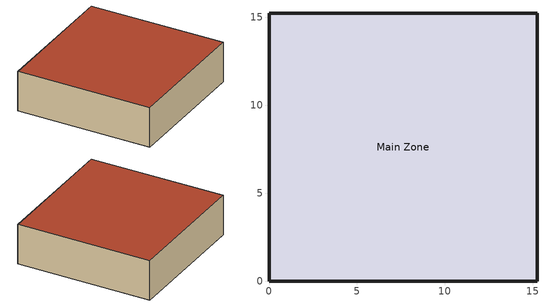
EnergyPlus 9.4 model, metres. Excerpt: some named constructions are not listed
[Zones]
Main Zone
 floor adiabatic (FLOOR): 15.24,0 0,0 0,15.24 15.24,15.24 z0
 wall outside (R13WALL): 0,0 15.24,0 15.24,15.24 0,15.24 0,0 z0:4.57
 roof outside (ROOF31): 0,15.24 0,0 15.24,0 15.24,15.24 z4.57
[Table:Lookup]
Mode3_water_lookup: Mode3_IndependentVariableList, 9999, -9999, 3.0176, DivisorOnly, Dimensionless, 50.28488, 50.28488, 50.28488, 50.28488, 50.28488, 50.28488, 50.28488, 50.28488, 50.28488, 50.28488, 50.28488, 50.28488, 50.28488, 50.28488, 50.28488, 50.28488, 50.28488, 50.28488, 50.28488, 50.28488, 50.28488, 50.28488, 50.28488, 50.28488, 50.28488, 50.28488, 50.28488, 50.28488, 50.28488, 50.28488, 50.28488, 50.28488, 50.28488, 50.28488, 50.28488, 50.28488, 50.28488, 50.28488, 50.28488, 50.28488, 50.28488, 50.28488, 50.28488, 50.28488, 50.28488, 50.28488, 50.28488, 50.28488, 50.28488, 50.28488, 50.28488, 50.28488, 50.28488, 50.28488, 50.28488, 50.28488, 50.28488, 50.28488, 50.28488, 50.28488, 50.28488, 50.28488, 50.28488, 50.28488, 50.28488, 50.28488, 50.28488, 50.28488, 50.28488, 50.28488, 50.28488, 50.28488, 50.28488, 50.28488, 50.28488, 50.28488, 50.28488, 50.28488, 50.28488, 50.28488, 50.28488, 50.28488, 50.28488, 50.28488, 50.28488, 50.28488, 50.28488, 50.28488, 50.28488, 50.28488, 50.28488, 50.28488, 50.28488, 50.28488, 50.28488, 50.28488, 50.28488, 50.28488, 50.28488, 50.28488, 50.28488, 50.28488, 50.28488, 50.28488, 50.28488, 50.28488, 50.28488, 50.28488, 50.28488, 50.28488, 50.28488, 50.28488, 50.28488, 50.28488, 50.28488, 50.28488, 50.28488, 50.28488, 50.28488, 50.28488, 50.28488, 50.28488, 50.28488, 50.28488, 50.28488, 50.28488, 50.28488, 50.28488, 50.28488, 50.28488, 50.28488, 50.28488, 50.28488, 50.28488, 50.28488, 50.28488, 50.28488, 50.28488, 50.28488, 50.28488, 50.28488, 50.28488, 50.28488, 50.28488, 50.28488, 50.28488, 50.28488, 50.28488, 50.28488, 50.28488, 50.28488, 50.28488, 50.28488, 50.28488, 50.28488, 50.28488, 50.28488, 50.28488, 50.28488, 50.28488, 50.28488, 50.28488, 50.28488, 50.28488, 50.28488, 50.28488, 50.28488, 50.28488, 50.28488, 50.28488, 50.28488, 50.28488, 50.28488, 50.28488, 50.28488, 50.28488, 50.28488, 50.28488, 50.28488, 50.28488, 50.28488, 50.28488, 50.28488, 50.28488, 50.28488, 50.28488, 50.28488, 50.28488, 50.28488, 50.28488, 50.28488, 50.28488, 50.28488, 50.28488, 50.28488, 50.28488, 50.28488, 50.28488, 50.28488, 50.28488, 50.28488, 50.28488, 50.28488, 50.28488, 50.28488, 50.28488, 50.28488, 50.28488, 50.28488, 50.28488, 50.28488, 50.28488, 50.28488, 50.28488, 50.28488, 50.28488, 50.28488, 50.28488, 50.28488, 50.28488, 50.28488, 50.28488, 50.28488, 50.28488, 50.28488, 50.28488, 50.28488, 50.28488, 50.28488, 50.28488, 50.28488, 50.28488, 50.28488, 50.28488, 50.28488, 50.28488, 50.28488, 50.28488, 50.28488, 50.28488, 50.28488, 50.28488, 50.28488, 50.28488, 50.28488, 50.28488, 50.28488, 50.28488, 50.28488, 50.28488, 50.28488, 50.28488, 50.28488, 50.28488, 50.28488, 50.28488, 50.28488, 50.28488, 50.28488, 50.28488, 50.28488, 50.28488, 50.28488, 50.28488, 50.28488, 50.28488, 50.28488, 50.28488, 50.28488, 50.28488, 50.28488, 50.28488, 50.28488, 50.28488, 50.28488, 50.28488, 50.28488, 50.28488, 50.28488, 50.28488, 50.28488, 50.28488, 50.28488, 50.28488, 50.28488, 50.28488, 50.28488, 50.28488, 50.28488, 50.28488, 50.28488, 50.28488, 50.28488, 50.28488, 50.28488, 50.28488, 50.28488, 50.28488, 50.28488, 50.28488, 50.28488, 50.28488, 50.28488, 50.28488, 50.28488, 50.28488, 50.28488, 50.28488, 50.28488, 50.28488, 50.28488, 50.28488, 50.28488, 50.28488, 50.28488, 50.28488, 50.28488, 50.28488, 50.28488, 50.28488, 50.28488, 50.28488, 50.28488, 50.28488, 66.92398, 66.92398, 66.92398, 66.92398, 66.92398, 66.92398, 66.92398, 66.92398, 66.92398, 66.92398, 66.92398, 66.92398, 66.92398, 66.92398, 66.92398, 66.92398, 66.92398, 66.92398, 66.92398, 66.92398, 66.92398, 66.92398, 66.92398, 66.92398, 66.92398, 66.92398, 66.92398, 66.92398, 66.92398, 66.92398, 66.92398, 66.92398, 66.92398, 66.92398, 66.92398, 66.92398, 66.92398, 66.92398, 66.92398, 66.92398, 66.92398, 66.92398, 66.92398, 66.92398, 66.92398, 66.92398, 66.92398, 66.92398, 66.92398, 66.92398, 66.92398, 66.92398, 66.92398, 66.92398, 66.92398, 66.92398, 66.92398, 66.92398, 66.92398, 66.92398, 66.92398, 66.92398, 66.92398, 66.92398, 66.92398, 66.92398, 66.92398, 66.92398, 66.92398, 66.92398, 66.92398, 66.92398, 66.92398, 66.92398, 66.92398, 66.92398, 66.92398, 66.92398, 66.92398, 66.92398, 66.92398, 66.92398, 66.92398, 66.92398, 66.92398, 66.92398, 66.92398, 66.92398, 66.92398, 66.92398, 66.92398, 66.92398, 66.92398, 66.92398, 66.92398, 66.92398, 66.92398, 66.92398, 66.92398, 66.92398, 66.92398, 66.92398, 66.92398, 66.92398, 66.92398, 66.92398, 66.92398, 66.92398, 66.92398, 66.92398, 66.92398, 66.92398, 66.92398, 66.92398, 66.92398, 66.92398, 66.92398, 66.92398, 66.92398, 66.92398, 66.92398, 66.92398, 66.92398, 66.92398, 66.92398, 66.92398, 66.92398, 66.92398, 66.92398, 66.92398, 66.92398, 66.92398, 66.92398, 66.92398, 66.92398, 66.92398, 66.92398, 66.92398, 66.92398, 66.92398, 66.92398, 66.92398, 66.92398, 66.92398, 66.92398, 66.92398, 66.92398, 66.92398, 66.92398, 66.92398, 66.92398, 66.92398, 66.92398, 66.92398, 66.92398, 66.92398, 66.92398, 66.92398, 66.92398, 66.92398, 66.92398, 66.92398, 66.92398, 66.92398, 66.92398, 66.92398, 66.92398, 66.92398, 66.92398, 66.92398, 66.92398, 66.92398, 66.92398, 66.92398, 66.92398, 66.92398, 66.92398, 66.92398, 66.92398, 66.92398, 66.92398, 66.92398, 66.92398, 66.92398, 66.92398, 66.92398, 66.92398, 66.92398, 66.92398, 66.92398, 66.92398, 66.92398, 66.92398, 66.92398, 66.92398, 66.92398, 66.92398, 66.92398, 66.92398, 66.92398, 66.92398, 66.92398, 66.92398, 66.92398, 66.92398, 66.92398, 66.92398, 66.92398, 66.92398, 66.92398, 66.92398, 66.92398, 66.92398, 66.92398, 66.92398, 66.92398, 66.92398, 66.92398, 66.92398, 66.92398, 66.92398, 66.92398, 66.92398, 66.92398, 66.92398, 66.92398, 66.92398, 66.92398, 66.92398, 66.92398, 66.92398, 66.92398, 66.92398, 66.92398, 66.92398, 66.92398, 66.92398, 66.92398, 66.92398, 66.92398, 66.92398, 66.92398, 66.92398, 66.92398, 66.92398, 66.92398, 66.92398, 66.92398, 66.92398, 66.92398, 66.92398, 66.92398, 66.92398, 66.92398, 66.92398, 66.92398, 66.92398, 66.92398, 66.92398, 66.92398, 66.92398, 66.92398, 66.92398, 66.92398, 66.92398, 66.92398, 66.92398, 66.92398, 66.92398, 66.92398, 66.92398, 66.92398, 66.92398, 66.92398, 66.92398, 66.92398, 66.92398, 66.92398, 66.92398, 66.92398, 66.92398, 66.92398, 66.92398, 66.92398, 66.92398, 66.92398, 66.92398, 66.92398, 66.92398, 66.92398, 66.92398, 66.92398, 66.92398, 66.92398, 66.92398, 66.92398, 66.92398, 66.92398, 66.92398, 66.92398, 66.92398, 66.92398, 66.92398, 66.92398, 66.92398, 66.92398, 66.92398, 66.92398, 66.92398, 66.92398, 66.92398, 66.92398, 66.92398, 66.92398, 66.92398, 66.92398, 66.92398, 66.92398, 66.92398, 66.92398, 66.92398, 66.92398, 66.92398, 66.92398, 83.56308, 83.56308, 83.56308, 83.56308, 83.56308, 83.56308, 83.56308, 83.56308, 83.56308, 83.56308, 83.56308, 83.56308, 83.56308, 83.56308, 83.56308, 83.56308, 83.56308, 83.56308, 83.56308, 83.56308, 83.56308, 83.56308, 83.56308, 83.56308, 83.56308, 83.56308, 83.56308, 83.56308, 83.56308, 83.56308, 83.56308, 83.56308, 83.56308, 83.56308, 83.56308, 83.56308, 83.56308, 83.56308, 83.56308, 83.56308, 83.56308, 83.56308, 83.56308, 83.56308, 83.56308, 83.56308, 83.56308, 83.56308, 83.56308, 83.56308, 83.56308, 83.56308, 83.56308, 83.56308, 83.56308, 83.56308, 83.56308, 83.56308, 83.56308, 83.56308, 83.56308, 83.56308, 83.56308, 83.56308, 83.56308, 83.56308, 83.56308, 83.56308, 83.56308, 83.56308, 83.56308, 83.56308, 83.56308, 83.56308, 83.56308, 83.56308, 83.56308, 83.56308, 83.56308, 83.56308, 83.56308, 83.56308, 83.56308, 83.56308, 83.56308, 83.56308, 83.56308, 83.56308, 83.56308, 83.56308, 83.56308, 83.56308, 83.56308, 83.56308, 83.56308, 83.56308, 83.56308, 83.56308, 83.56308, 83.56308, 83.56308, 83.56308, 83.56308, 83.56308, 83.56308, 83.56308, 83.56308, 83.56308, 83.56308, 83.56308, 83.56308, 83.56308, 83.56308, 83.56308, 83.56308, 83.56308, 83.56308, 83.56308, 83.56308, 83.56308, 83.56308, 83.56308, 83.56308, 83.56308, 83.56308, 83.56308, 83.56308, 83.56308, 83.56308, 83.56308, 83.56308, 83.56308, 83.56308, 83.56308, 83.56308, 83.56308, 83.56308, 83.56308, 83.56308, 83.56308, 83.56308, 83.56308, 83.56308, 83.56308, 83.56308, 83.56308, 83.56308, 83.56308, 83.56308, 83.56308, 83.56308, 83.56308, 83.56308, 83.56308, 83.56308, 83.56308, 83.56308, 83.56308, 83.56308, 83.56308, 83.56308, 83.56308, 83.56308, 83.56308, 83.56308, 83.56308, 83.56308, 83.56308, 83.56308, 83.56308, 83.56308, 83.56308, 83.56308, 83.56308, 83.56308, 83.56308, 83.56308, 83.56308, 83.56308, 83.56308, 83.56308, 83.56308, 83.56308, 83.56308, 83.56308, 83.56308, 83.56308, 83.56308, 83.56308, 83.56308, 83.56308, 83.56308, 83.56308, 83.56308, 83.56308, 83.56308, 83.56308, 83.56308, 83.56308, 83.56308, 83.56308, 83.56308, 83.56308, 83.56308, 83.56308, 83.56308, 83.56308, 83.56308, 83.56308, 83.56308, 83.56308, 83.56308, 83.56308, 83.56308, 83.56308, 83.56308, 83.56308, 83.56308, 83.56308, 83.56308, 83.56308, 83.56308, 83.56308, 83.56308, 83.56308, 83.56308, 83.56308, 83.56308, 83.56308, 83.56308, 83.56308, 83.56308, 83.56308, 83.56308, 83.56308, 83.56308, 83.56308, 83.56308, 83.56308, 83.56308, 83.56308, 83.56308, 83.56308, 83.56308, 83.56308, 83.56308, 83.56308, 83.56308, 83.56308, 83.56308, 83.56308, 83.56308, 83.56308, 83.56308, 83.56308, 83.56308, 83.56308, 83.56308, 83.56308, 83.56308, 83.56308, 83.56308, 83.56308, 83.56308, 83.56308, 83.56308, 83.56308, 83.56308, 83.56308, 83.56308, 83.56308, 83.56308, 83.56308, 83.56308, 83.56308, 83.56308, 83.56308, 83.56308, 83.56308, 83.56308, 83.56308, 83.56308, 83.56308, 83.56308, 83.56308, 83.56308, 83.56308, 83.56308, 83.56308, 83.56308, 83.56308, 83.56308, 83.56308, 83.56308, 83.56308, 83.56308, 83.56308, 83.56308, 83.56308, 83.56308, 83.56308, 83.56308, 83.56308, 83.56308, 83.56308, 83.56308, 83.56308, 83.56308, 83.56308, 83.56308, 83.56308, 83.56308, 83.56308, 83.56308, 83.56308, 83.56308, 83.56308, 83.56308, 83.56308, 83.56308, 83.56308, 83.56308, 83.56308, 83.56308
Mode4_ESP_lookup: Mode4_IndependentVariableList, 9999, -9999, DivisorOnly, Dimensionless, 151.442, 151.442, 151.442, 210.798, 210.798, 210.798, 279.945, 279.945, 279.945, 151.442, 151.442, 151.442, 210.798, 210.798, 210.798, 279.945, 279.945, 279.945, 151.442, 151.442, 151.442, 210.798, 210.798, 210.798, 279.945, 279.945, 279.945, 151.442, 151.442, 151.442, 210.798, 210.798, 210.798, 279.945, 279.945, 279.945, 151.442, 151.442, 151.442, 210.798, 210.798, 210.798, 279.945, 279.945, 279.945, 151.442, 151.442, 151.442, 210.798, 210.798, 210.798, 279.945, 279.945, 279.945, 151.442, 151.442, 151.442, 210.798, 210.798, 210.798, 279.945, 279.945, 279.945, 151.442, 151.442, 151.442, 210.798, 210.798, 210.798, 279.945, 279.945, 279.945, 151.442, 151.442, 151.442, 210.798, 210.798, 210.798, 279.945, 279.945, 279.945, 149.81, 149.81, 149.81, 214.062, 214.062, 214.062, 278.313, 278.313, 278.313, 149.81, 149.81, 149.81, 214.062, 214.062, 214.062, 278.313, 278.313, 278.313, 149.81, 149.81, 149.81, 214.062, 214.062, 214.062, 278.313, 278.313, 278.313, 149.81, 149.81, 149.81, 214.062, 214.062, 214.062, 278.313, 278.313, 278.313, 149.81, 149.81, 149.81, 214.062, 214.062, 214.062, 278.313, 278.313, 278.313, 149.81, 149.81, 149.81, 214.062, 214.062, 214.062, 278.313, 278.313, 278.313, 149.81, 149.81, 149.81, 214.062, 214.062, 214.062, 278.313, 278.313, 278.313, 149.81, 149.81, 149.81, 214.062, 214.062, 214.062, 278.313, 278.313, 278.313, 149.81, 149.81, 149.81, 214.062, 214.062, 214.062, 278.313, 278.313, 278.313, 151.442, 151.442, 151.442, 210.798, 210.798, 210.798, 279.945, 279.945, 279.945, 151.442, 151.442, 151.442, 210.798, 210.798, 210.798, 279.945, 279.945, 279.945, 151.442, 151.442, 151.442, 210.798, 210.798, 210.798, 279.945, 279.945, 279.945, 151.442, 151.442, 151.442, 210.798, 210.798, 210.798, 279.945, 279.945, 279.945, 151.442, 151.442, 151.442, 210.798, 210.798, 210.798, 279.945, 279.945, 279.945, 151.442, 151.442, 151.442, 210.798, 210.798, 210.798, 279.945, 279.945, 279.945, 151.442, 151.442, 151.442, 210.798, 210.798, 210.798, 279.945, 279.945, 279.945, 151.442, 151.442, 151.442, 210.798, 210.798, 210.798, 279.945, 279.945, 279.945, 151.442, 151.442, 151.442, 210.798, 210.798, 210.798, 279.945, 279.945, 279.945, 151.442, 151.442, 151.442, 210.798, 210.798, 210.798, 279.945, 279.945, 279.945, 151.442, 151.442, 151.442, 210.798, 210.798, 210.798, 279.945, 279.945, 279.945, 151.442, 151.442, 151.442, 210.798, 210.798, 210.798, 279.945, 279.945, 279.945, 151.442, 151.442, 151.442, 210.798, 210.798, 210.798, 279.945, 279.945, 279.945, 151.442, 151.442, 151.442, 210.798, 210.798, 210.798, 279.945, 279.945, 279.945, 151.442, 151.442, 151.442, 210.798, 210.798, 210.798, 279.945, 279.945, 279.945, 151.442, 151.442, 151.442, 210.798, 210.798, 210.798, 279.945, 279.945, 279.945, 151.442, 151.442, 151.442, 210.798, 210.798, 210.798, 279.945, 279.945, 279.945, 151.442, 151.442, 151.442, 210.798, 210.798, 210.798, 279.945, 279.945, 279.945, 149.81, 149.81, 149.81, 214.062, 214.062, 214.062, 278.313, 278.313, 278.313, 149.81, 149.81, 149.81, 214.062, 214.062, 214.062, 278.313, 278.313, 278.313, 149.81, 149.81, 149.81, 214.062, 214.062, 214.062, 278.313, 278.313, 278.313, 149.81, 149.81, 149.81, 214.062, 214.062, 214.062, 278.313, 278.313, 278.313, 149.81, 149.81, 149.81, 214.062, 214.062, 214.062, 278.313, 278.313, 278.313, 149.81, 149.81, 149.81, 214.062, 214.062, 214.062, 278.313, 278.313, 278.313, 149.81, 149.81, 149.81, 214.062, 214.062, 214.062, 278.313, 278.313, 278.313, 149.81, 149.81, 149.81, 214.062, 214.062, 214.062, 278.313, 278.313, 278.313, 149.81, 149.81, 149.81, 214.062, 214.062, 214.062, 278.313, 278.313, 278.313, 149.81, 149.81, 149.81, 214.062, 214.062, 214.062, 278.313, 278.313, 278.313, 149.81, 149.81, 149.81, 214.062, 214.062, 214.062, 278.313, 278.313, 278.313, 149.81, 149.81, 149.81, 214.062, 214.062, 214.062, 278.313, 278.313, 278.313, 149.81, 149.81, 149.81, 214.062, 214.062, 214.062, 278.313, 278.313, 278.313, 149.81, 149.81, 149.81, 214.062, 214.062, 214.062, 278.313, 278.313, 278.313, 149.81, 149.81, 149.81, 214.062, 214.062, 214.062, 278.313, 278.313, 278.313, 149.81, 149.81, 149.81, 214.062, 214.062, 214.062, 278.313, 278.313, 278.313, 149.81, 149.81, 149.81, 214.062, 214.062, 214.062, 278.313, 278.313, 278.313, 149.81, 149.81, 149.81, 214.062, 214.062, 214.062, 278.313, 278.313, 278.313, 151.442, 151.442, 151.442, 210.798, 210.798, 210.798, 279.945, 279.945, 279.945, 151.442, 151.442, 151.442, 210.798, 210.798, 210.798, 279.945, 279.945, 279.945, 151.442, 151.442, 151.442, 210.798, 210.798, 210.798, 279.945, 279.945, 279.945, 151.442, 151.442, 151.442, 210.798, 210.798, 210.798, 279.945, 279.945, 279.945, 151.442, 151.442, 151.442, 210.798, 210.798, 210.798, 279.945, 279.945, 279.945, 151.442, 151.442, 151.442, 210.798, 210.798, 210.798, 279.945, 279.945, 279.945, 151.442, 151.442, 151.442, 210.798, 210.798, 210.798, 279.945, 279.945, 279.945, 151.442, 151.442, 151.442, 210.798, 210.798, 210.798, 279.945, 279.945, 279.945, 151.442, 151.442, 151.442, 210.798, 210.798, 210.798, 279.945, 279.945, 279.945, 149.81, 149.81, 149.81, 214.062, 214.062, 214.062, 278.313, 278.313, 278.313, 149.81, 149.81, 149.81, 214.062, 214.062, 214.062, 278.313, 278.313, 278.313, 149.81, 149.81, 149.81, 214.062, 214.062, 214.062, 278.313, 278.313, 278.313, 149.81, 149.81, 149.81, 214.062, 214.062, 214.062, 278.313, 278.313, 278.313, 149.81, 149.81, 149.81, 214.062, 214.062, 214.062, 278.313, 278.313, 278.313, 149.81, 149.81, 149.81, 214.062, 214.062, 214.062, 278.313, 278.313, 278.313, 149.81, 149.81, 149.81, 214.062, 214.062, 214.062, 278.313, 278.313, 278.313, 149.81, 149.81, 149.81, 214.062, 214.062, 214.062, 278.313, 278.313, 278.313, 149.81, 149.81, 149.81, 214.062, 214.062, 214.062, 278.313, 278.313, 278.313, 151.442, 151.442, 151.442, 210.798, 210.798, 210.798, 279.945, 279.945, 279.945, 151.442, 151.442, 151.442, 210.798, 210.798, 210.798, 279.945, 279.945, 279.945, 151.442, 151.442, 151.442, 210.798, 210.798, 210.798, 279.945, 279.945, 279.945, 151.442, 151.442, 151.442, 210.798, 210.798, 210.798, 279.945, 279.945, 279.945, 151.442, 151.442, 151.442, 210.798, 210.798, 210.798, 279.945, 279.945, 279.945, 151.442, 151.442, 151.442, 210.798, 210.798, 210.798, 279.945, 279.945, 279.945, 151.442, 151.442, 151.442, 210.798, 210.798, 210.798, 279.945, 279.945, 279.945, 151.442, 151.442, 151.442, 210.798, 210.798, 210.798, 279.945, 279.945, 279.945, 151.442, 151.442, 151.442, 210.798, 210.798, 210.798, 279.945, 279.945, 279.945, 149.81, 149.81, 149.81, 214.062, 214.062, 214.062, 278.313, 278.313, 278.313, 149.81, 149.81, 149.81, 214.062, 214.062, 214.062, 278.313, 278.313, 278.313, 149.81, 149.81, 149.81, 214.062, 214.062, 214.062, 278.313, 278.313, 278.313, 149.81, 149.81, 149.81, 214.062, 214.062, 214.062, 278.313, 278.313, 278.313, 149.81, 149.81, 149.81, 214.062, 214.062, 214.062, 278.313, 278.313, 278.313, 149.81, 149.81, 149.81, 214.062, 214.062, 214.062, 278.313, 278.313, 278.313, 149.81, 149.81, 149.81, 214.062, 214.062, 214.062, 278.313, 278.313, 278.313, 149.81, 149.81, 149.81, 214.062, 214.062, 214.062, 278.313, 278.313, 278.313, 149.81, 149.81, 149.81, 214.062, 214.062, 214.062, 278.313, 278.313, 278.313, 151.442, 151.442, 151.442, 210.798, 210.798, 210.798, 279.945, 279.945, 279.945, 151.442, 151.442, 151.442, 210.798, 210.798, 210.798, 279.945, 279.945, 279.945, 151.442, 151.442, 151.442, 210.798, 210.798, 210.798, 279.945, 279.945, 279.945, 151.442, 151.442, 151.442, 210.798, 210.798, 210.798, 279.945, 279.945, 279.945, 151.442, 151.442, 151.442, 210.798, 210.798, 210.798, 279.945, 279.945, 279.945, 151.442, 151.442, 151.442, 210.798, 210.798, 210.798, 279.945, 279.945, 279.945, 151.442, 151.442, 151.442, 210.798, 210.798, 210.798, 279.945, 279.945, 279.945, 151.442, 151.442, 151.442, 210.798, 210.798, 210.798, 279.945, 279.945, 279.945, 151.442, 151.442, 151.442, 210.798, 210.798, 210.798, 279.945, 279.945, 279.945, 149.81, 149.81, 149.81, 214.062, 214.062, 214.062, 278.313, 278.313, 278.313, 149.81, 149.81, 149.81, 214.062, 214.062, 214.062, 278.313, 278.313, 278.313, 149.81, 149.81, 149.81, 214.062, 214.062, 214.062, 278.313, 278.313, 278.313, 149.81, 149.81, 149.81, 214.062, 214.062, 214.062, 278.313, 278.313, 278.313, 149.81, 149.81, 149.81, 214.062, 214.062, 214.062, 278.313, 278.313, 278.313, 149.81, 149.81, 149.81, 214.062, 214.062, 214.062, 278.313, 278.313, 278.313, 149.81, 149.81, 149.81, 214.062, 214.062, 214.062, 278.313, 278.313, 278.313, 149.81, 149.81, 149.81, 214.062, 214.062, 214.062, 278.313, 278.313, 278.313, 149.81, 149.81, 149.81, 214.062, 214.062, 214.062, 278.313, 278.313, 278.313, 149.81, 149.81, 149.81, 214.062, 214.062, 214.062, 278.313, 278.313, 278.313, 149.81, 149.81, 149.81, 214.062, 214.062, 214.062, 278.313, 278.313, 278.313, 149.81, 149.81, 149.81, 214.062, 214.062, 214.062, 278.313, 278.313, 278.313, 149.81, 149.81, 149.81, 214.062, 214.062, 214.062, 278.313, 278.313, 278.313, 149.81, 149.81, 149.81, 214.062, 214.062, 214.062, 278.313, 278.313, 278.313, 149.81, 149.81, 149.81, 214.062, 214.062, 214.062, 278.313, 278.313, 278.313, 149.81, 149.81, 149.81, 214.062, 214.062, 214.062, 278.313, 278.313, 278.313, 149.81, 149.81, 149.81, 214.062, 214.062, 214.062, 278.313, 278.313, 278.313, 149.81, 149.81, 149.81, 214.062, 214.062, 214.062, 278.313, 278.313, 278.313, 151.442, 151.442, 151.442, 210.798, 210.798, 210.798, 279.945, 279.945, 279.945, 151.442, 151.442, 151.442, 210.798, 210.798, 210.798, 279.945, 279.945, 279.945, 151.442, 151.442, 151.442, 210.798, 210.798, 210.798, 279.945, 279.945, 279.945, 151.442, 151.442, 151.442, 210.798, 210.798, 210.798, 279.945, 279.945, 279.945, 151.442, 151.442, 151.442, 210.798, 210.798, 210.798, 279.945, 279.945, 279.945, 151.442, 151.442, 151.442, 210.798, 210.798, 210.798, 279.945, 279.945, 279.945, 151.442, 151.442, 151.442, 210.798, 210.798, 210.798, 279.945, 279.945, 279.945, 151.442, 151.442, 151.442, 210.798, 210.798, 210.798, 279.945, 279.945, 279.945, 151.442, 151.442, 151.442, 210.798, 210.798, 210.798, 279.945, 279.945, 279.945, 151.442, 151.442, 151.442, 210.798, 210.798, 210.798, 279.945, 279.945, 279.945, 151.442, 151.442, 151.442, 210.798, 210.798, 210.798, 279.945, 279.945, 279.945, 151.442, 151.442, 151.442, 210.798, 210.798, 210.798, 279.945, 279.945, 279.945, 151.442, 151.442, 151.442, 210.798, 210.798, 210.798, 279.945, 279.945, 279.945, 151.442, 151.442, 151.442, 210.798, 210.798, 210.798, 279.945, 279.945, 279.945, 151.442, 151.442, 151.442, 210.798, 210.798, 210.798, 279.945, 279.945, 279.945, 151.442, 151.442, 151.442, 210.798, 210.798, 210.798, 279.945, 279.945, 279.945, 151.442, 151.442, 151.442, 210.798, 210.798, 210.798, 279.945, 279.945, 279.945, 151.442, 151.442, 151.442, 210.798, 210.798, 210.798, 279.945, 279.945, 279.945, 149.81, 149.81, 149.81, 214.062, 214.062, 214.062, 278.313, 278.313, 278.313, 149.81, 149.81, 149.81, 214.062, 214.062, 214.062, 278.313, 278.313, 278.313, 149.81, 149.81, 149.81, 214.062, 214.062, 214.062, 278.313, 278.313, 278.313, 149.81, 149.81, 149.81, 214.062, 214.062, 214.062, 278.313, 278.313, 278.313, 149.81, 149.81, 149.81, 214.062, 214.062, 214.062, 278.313, 278.313, 278.313, 149.81, 149.81, 149.81, 214.062, 214.062, 214.062, 278.313, 278.313, 278.313, 149.81, 149.81, 149.81, 214.062, 214.062, 214.062, 278.313, 278.313, 278.313, 149.81, 149.81, 149.81, 214.062, 214.062, 214.062, 278.313, 278.313, 278.313, 149.81, 149.81, 149.81, 214.062, 214.062, 214.062, 278.313, 278.313, 278.313, 149.81, 149.81, 149.81, 214.062, 214.062, 214.062, 278.313, 278.313, 278.313, 149.81, 149.81, 149.81, 214.062, 214.062, 214.062, 278.313, 278.313, 278.313, 149.81, 149.81, 149.81, 214.062, 214.062, 214.062, 278.313, 278.313, 278.313, 149.81, 149.81, 149.81, 214.062, 214.062, 214.062, 278.313, 278.313, 278.313, 149.81, 149.81, 149.81, 214.062, 214.062, 214.062, 278.313, 278.313, 278.313, 149.81, 149.81, 149.81, 214.062, 214.062, 214.062, 278.313, 278.313, 278.313, 149.81, 149.81, 149.81, 214.062, 214.062, 214.062, 278.313, 278.313, 278.313, 149.81, 149.81, 149.81, 214.062, 214.062, 214.062, 278.313, 278.313, 278.313, 149.81, 149.81, 149.81, 214.062, 214.062, 214.062, 278.313, 278.313, 278.313, 151.442, 151.442, 151.442, 210.798, 210.798, 210.798, 279.945, 279.945, 279.945, 151.442, 151.442, 151.442, 210.798, 210.798, 210.798, 279.945, 279.945, 279.945, 151.442, 151.442, 151.442, 210.798, 210.798, 210.798, 279.945, 279.945, 279.945, 151.442, 151.442, 151.442, 210.798, 210.798, 210.798, 279.945, 279.945, 279.945, 151.442, 151.442, 151.442, 210.798, 210.798, 210.798, 279.945, 279.945, 279.945, 151.442, 151.442, 151.442, 210.798, 210.798, 210.798, 279.945, 279.945, 279.945, 151.442, 151.442, 151.442, 210.798, 210.798, 210.798, 279.945, 279.945, 279.945, 151.442, 151.442, 151.442, 210.798, 210.798, 210.798, 279.945, 279.945, 279.945, 151.442, 151.442, 151.442, 210.798, 210.798, 210.798, 279.945, 279.945, 279.945
Mode4_FanPower_lookup: Mode4_IndependentVariableList, 9999, -9999, 3.0176, DivisorOnly, Dimensionless, 3250, 3250, 3250, 3250, 3250, 3250, 3250, 3250, 3250, 3250, 3250, 3250, 3250, 3250, 3250, 3250, 3250, 3250, 3250, 3250, 3250, 3250, 3250, 3250, 3250, 3250, 3250, 3250, 3250, 3250, 3250, 3250, 3250, 3250, 3250, 3250, 3250, 3250, 3250, 3250, 3250, 3250, 3250, 3250, 3250, 3250, 3250, 3250, 3250, 3250, 3250, 3250, 3250, 3250, 3250, 3250, 3250, 3250, 3250, 3250, 3250, 3250, 3250, 3250, 3250, 3250, 3250, 3250, 3250, 3250, 3250, 3250, 3250, 3250, 3250, 3250, 3250, 3250, 3250, 3250, 3250, 3250, 3250, 3250, 3250, 3250, 3250, 3250, 3250, 3250, 3250, 3250, 3250, 3250, 3250, 3250, 3250, 3250, 3250, 3250, 3250, 3250, 3250, 3250, 3250, 3250, 3250, 3250, 3250, 3250, 3250, 3250, 3250, 3250, 3250, 3250, 3250, 3250, 3250, 3250, 3250, 3250, 3250, 3250, 3250, 3250, 3250, 3250, 3250, 3250, 3250, 3250, 3250, 3250, 3250, 3250, 3250, 3250, 3250, 3250, 3250, 3250, 3250, 3250, 3250, 3250, 3250, 3250, 3250, 3250, 3250, 3250, 3250, 3250, 3250, 3250, 3250, 3250, 3250, 3250, 3250, 3250, 3250, 3250, 3250, 3250, 3250, 3250, 3250, 3250, 3250, 3250, 3250, 3250, 3250, 3250, 3250, 3250, 3250, 3250, 3250, 3250, 3250, 3250, 3250, 3250, 3250, 3250, 3250, 3250, 3250, 3250, 3250, 3250, 3250, 3250, 3250, 3250, 3250, 3250, 3250, 3250, 3250, 3250, 3250, 3250, 3250, 3250, 3250, 3250, 3250, 3250, 3250, 3250, 3250, 3250, 3250, 3250, 3250, 3250, 3250, 3250, 3250, 3250, 3250, 3250, 3250, 3250, 3250, 3250, 3250, 3250, 3250, 3250, 3250, 3250, 3250, 3250, 3250, 3250, 3250, 3250, 3250, 3250, 3250, 3250, 3250, 3250, 3250, 3250, 3250, 3250, 3250, 3250, 3250, 3250, 3250, 3250, 3250, 3250, 3250, 3250, 3250, 3250, 3250, 3250, 3250, 3250, 3250, 3250, 3250, 3250, 3250, 3250, 3250, 3250, 3250, 3250, 3250, 3250, 3250, 3250, 3250, 3250, 3250, 3250, 3250, 3250, 3250, 3250, 3250, 3250, 3250, 3250, 3250, 3250, 3250, 3250, 3250, 3250, 3250, 3250, 3250, 3250, 3250, 3250, 3250, 3250, 3250, 3250, 3250, 3250, 3250, 3250, 3250, 3250, 3250, 3250, 3250, 3250, 3250, 3250, 3250, 3250, 3250, 3250, 3250, 3250, 3250, 3250, 3250, 3250, 3250, 3250, 3250, 3250, 3250, 3250, 3250, 3250, 3250, 3250, 3250, 3250, 3250, 3250, 3250, 3250, 3250, 3250, 3250, 3250, 3250, 3250, 3250, 3250, 3250, 3250, 3250, 3250, 3250, 3250, 3250, 3250, 3250, 3250, 3250, 3250, 3250, 3250, 3250, 3250, 3250, 3250, 3250, 3250, 3250, 3250, 3250, 3250, 3250, 3250, 3250, 3250, 3250, 3250, 3250, 3250, 3250, 3250, 3250, 3250, 3250, 3250, 3250, 3250, 3250, 3250, 3250, 3250, 3250, 3250, 3250, 3250, 3250, 3250, 3250, 3250, 3250, 3250, 3250, 3250, 3250, 3250, 3250, 3250, 3250, 3250, 3250, 3250, 3250, 3250, 3250, 3250, 3250, 3250, 3250, 3250, 3250, 3250, 3250, 3250, 3250, 3250, 3250, 3250, 3250, 3250, 3250, 3250, 3250, 3250, 3250, 3250, 3250, 3250, 3250, 3250, 3250, 3250, 3250, 3250, 3250, 3250, 3250, 3250, 3250, 3250, 3250, 3250, 3250, 3250, 3250, 3250, 3250, 3250, 3250, 3250, 3250, 3250, 3250, 3250, 3250, 3250, 3250, 3250, 3250, 3250, 3250, 3250, 3250, 3250, 3250, 3250, 3250, 3250, 3250, 3250, 3250, 3250, 3250, 3250, 3250, 3250, 3250, 3250, 3250, 3250, 3250, 3250, 3250, 3250, 3250, 3250, 3250, 3250, 3250, 3250, 3250, 3250, 3250, 3250, 3250, 3250, 3250, 3250, 3250, 3250, 3250, 3250, 3250, 3250, 3250, 3250, 3250, 3250, 3250, 3250, 3250, 3250, 3250, 3250, 3250, 3250, 3250, 3250, 3250, 3250, 3250, 3250, 3250, 3250, 3250, 3250, 3250, 3250, 3250, 3250, 3250, 3250, 3250, 3250, 3250, 3250, 3250, 3250, 3250, 3250, 3250, 3250, 3250, 3250, 3250, 3250, 3250, 3250, 3250, 3250, 3250, 3250, 3250, 3250, 3250, 3250, 3250, 3250, 3250, 3250, 3250, 3250, 3250, 3250, 3250, 3250, 3250, 3250, 3250, 3250, 3250, 3250, 3250, 3250, 3250, 3250, 3250, 3250, 3250, 3250, 3250, 3250, 3250, 3250, 3250, 3250, 3250, 3250, 3250, 3250, 3250, 3250, 3250, 3250, 3250, 3250, 3250, 3250, 3250, 3250, 3250, 3250, 3250, 3250, 3250, 3250, 3250, 3250, 3250, 3250, 3250, 3250, 3250, 3250, 3250, 3250, 3250, 3250, 3250, 3250, 3250, 3250, 3250, 3250, 3250, 3250, 3250, 3250, 3250, 3250, 3250, 3250, 3250, 3250, 3250, 3250, 3250, 3250, 3250, 3250, 3250, 3250, 3250, 3250, 3250, 3250, 3250, 3250, 3250, 3250, 3250, 3250, 3250, 3250, 3250, 3250, 3250, 3250, 3250, 3250, 3250, 3250, 3250, 3250, 3250, 3250, 3250, 3250, 3250, 3250, 3250, 3250, 3250, 3250, 3250, 3250, 3250, 3250, 3250, 3250, 3250, 3250, 3250, 3250, 3250, 3250, 3250, 3250, 3250, 3250, 3250, 3250, 3250, 3250, 3250, 3250, 3250, 3250, 3250, 3250, 3250, 3250, 3250, 3250, 3250, 3250, 3250, 3250, 3250, 3250, 3250, 3250, 3250, 3250, 3250, 3250, 3250, 3250, 3250, 3250, 3250, 3250, 3250, 3250, 3250, 3250, 3250, 3250, 3250, 3250, 3250, 3250, 3250, 3250, 3250, 3250, 3250, 3250, 3250, 3250, 3250, 3250, 3250, 3250, 3250, 3250, 3250, 3250, 3250, 3250, 3250, 3250, 3250, 3250, 3250, 3250, 3250, 3250, 3250, 3250, 3250, 3250, 3250, 3250, 3250, 3250, 3250, 3250, 3250, 3250, 3250, 3250, 3250, 3250, 3250, 3250, 3250, 3250, 3250, 3250, 3250, 3250, 3250, 3250, 3250, 3250, 3250, 3250, 3250, 3250, 3250, 3250, 3250, 3250, 3250, 3250, 3250, 3250, 3250, 3250, 3250, 3250, 3250, 3250, 3250, 3250, 3250, 3250, 3250, 3250, 3250, 3250, 3250, 3250, 3250, 3250, 3250, 3250, 3250, 3250, 3250, 3250, 3250, 3250, 3250, 3250, 3250, 3250, 3250, 3250, 3250, 3250, 3250, 3250, 3250, 3250, 3250, 3250, 3250, 3250, 3250, 3250, 3250, 3250, 3250, 3250, 3250, 3250, 3250, 3250, 3250, 3250, 3250, 3250, 3250, 3250, 3250, 3250, 3250, 3250, 3250, 3250, 3250, 3250, 3250, 3250, 3250, 3250, 3250, 3250, 3250, 3250, 3250, 3250, 3250, 3250, 3250, 3250, 3250, 3250, 3250, 3250, 3250, 3250, 3250, 3250, 3250, 3250, 3250, 3250, 3250, 3250, 3250, 3250, 3250, 3250, 3250, 3250, 3250, 3250, 3250, 3250, 3250, 3250, 3250, 3250, 3250, 3250, 3250, 3250, 3250, 3250, 3250, 3250, 3250, 3250, 3250, 3250, 3250, 3250, 3250, 3250, 3250, 3250, 3250, 3250, 3250, 3250, 3250, 3250, 3250, 3250, 3250, 3250, 3250, 3250, 3250, 3250, 3250, 3250, 3250, 3250, 3250, 3250, 3250, 3250, 3250, 3250, 3250, 3250, 3250, 3250, 3250, 3250, 3250, 3250, 3250, 3250, 3250, 3250, 3250, 3250, 3250, 3250, 3250, 3250, 3250, 3250, 3250, 3250, 3250, 3250, 3250, 3250, 3250, 3250, 3250, 3250, 3250, 3250, 3250, 3250, 3250, 3250, 3250, 3250, 3250, 3250, 3250, 3250, 3250, 3250, 3250, 3250, 3250, 3250, 3250, 3250, 3250, 3250, 3250, 3250, 3250, 3250, 3250, 3250, 3250, 3250, 3250, 3250, 3250, 3250, 3250, 3250, 3250, 3250, 3250, 3250, 3250, 3250, 3250, 3250, 3250, 3250, 3250, 3250, 3250, 3250, 3250, 3250, 3250, 3250, 3250, 3250, 3250, 3250, 3250, 3250, 3250, 3250, 3250, 3250, 3250, 3250, 3250, 3250, 3250, 3250, 3250, 3250, 3250, 3250, 3250, 3250, 3250, 3250, 3250, 3250, 3250, 3250, 3250, 3250, 3250, 3250, 3250, 3250, 3250, 3250, 3250, 3250, 3250, 3250, 3250, 3250, 3250, 3250, 3250, 3250, 3250, 3250, 3250, 3250, 3250, 3250, 3250, 3250, 3250, 3250, 3250, 3250, 3250, 3250, 3250, 3250, 3250, 3250, 3250, 3250, 3250, 3250, 3250, 3250, 3250, 3250, 3250, 3250, 3250, 3250, 3250, 3250, 3250, 3250, 3250, 3250, 3250, 3250, 3250, 3250, 3250, 3250, 3250, 3250, 3250, 3250, 3250, 3250, 3250, 3250, 3250, 3250, 3250, 3250, 3250, 3250, 3250, 3250, 3250, 3250, 3250, 3250, 3250, 3250, 3250, 3250, 3250, 3250, 3250, 3250, 3250, 3250, 3250, 3250, 3250, 3250, 3250, 3250, 3250, 3250, 3250, 3250, 3250, 3250, 3250, 3250, 3250, 3250, 3250, 3250, 3250, 3250, 3250, 3250, 3250, 3250, 3250, 3250, 3250, 3250, 3250, 3250, 3250, 3250, 3250, 3250, 3250, 3250, 3250, 3250, 3250, 3250, 3250, 3250, 3250, 3250, 3250, 3250, 3250, 3250, 3250, 3250, 3250, 3250, 3250, 3250, 3250, 3250, 3250, 3250, 3250, 3250, 3250, 3250, 3250, 3250, 3250, 3250, 3250, 3250, 3250, 3250, 3250, 3250, 3250, 3250, 3250, 3250, 3250, 3250, 3250, 3250, 3250, 3250, 3250, 3250, 3250, 3250, 3250, 3250, 3250, 3250, 3250, 3250, 3250, 3250, 3250, 3250, 3250, 3250, 3250, 3250, 3250, 3250, 3250, 3250, 3250, 3250, 3250, 3250, 3250, 3250, 3250, 3250, 3250, 3250, 3250, 3250, 3250, 3250, 3250, 3250, 3250, 3250, 3250, 3250, 3250, 3250, 3250, 3250, 3250, 3250, 3250, 3250, 3250, 3250, 3250, 3250, 3250, 3250, 3250, 3250, 3250, 3250, 3250, 3250, 3250, 3250, 3250, 3250, 3250, 3250, 3250, 3250, 3250, 3250, 3250, 3250, 3250, 3250, 3250, 3250, 3250, 3250, 3250, 3250, 3250, 3250, 3250, 3250, 3250, 3250, 3250, 3250, 3250, 3250, 3250, 3250, 3250, 3250, 3250, 3250, 3250, 3250, 3250, 3250, 3250, 3250, 3250, 3250, 3250, 3250, 3250, 3250, 3250, 3250, 3250, 3250, 3250, 3250, 3250, 3250, 3250, 3250, 3250, 3250, 3250, 3250, 3250, 3250, 3250, 3250, 3250, 3250, 3250, 3250, 3250, 3250, 3250, 3250, 3250, 3250, 3250, 3250, 3250, 3250, 3250, 3250, 3250, 3250, 3250, 3250, 3250, 3250, 3250, 3250, 3250, 3250, 3250, 3250, 3250, 3250, 3250, 3250, 3250, 3250, 3250, 3250, 3250, 3250, 3250, 3250, 3250, 3250, 3250, 3250, 3250, 3250, 3250, 3250, 3250, 3250, 3250, 3250, 3250, 3250, 3250, 3250, 3250, 3250, 3250, 3250, 3250, 3250, 3250, 3250, 3250, 3250, 3250, 3250, 3250, 3250, 3250, 3250, 3250, 3250, 3250, 3250, 3250, 3250, 3250, 3250
Mode4_Power_lookup: Mode4_IndependentVariableList, 9999, -9999, 3.0176, DivisorOnly, Dimensionless, 3337.55, 3337.55, 3337.55, 3296.64, 3296.64, 3296.64, 3255.73, 3255.73, 3255.73, 3337.55, 3337.55, 3337.55, 3296.64, 3296.64, 3296.64, 3255.73, 3255.73, 3255.73, 3337.55, 3337.55, 3337.55, 3296.64, 3296.64, 3296.64, 3255.73, 3255.73, 3255.73, 3337.55, 3337.55, 3337.55, 3296.64, 3296.64, 3296.64, 3255.73, 3255.73, 3255.73, 3337.55, 3337.55, 3337.55, 3296.64, 3296.64, 3296.64, 3255.73, 3255.73, 3255.73, 3337.55, 3337.55, 3337.55, 3296.64, 3296.64, 3296.64, 3255.73, 3255.73, 3255.73, 3337.55, 3337.55, 3337.55, 3296.64, 3296.64, 3296.64, 3255.73, 3255.73, 3255.73, 3337.55, 3337.55, 3337.55, 3296.64, 3296.64, 3296.64, 3255.73, 3255.73, 3255.73, 3337.55, 3337.55, 3337.55, 3296.64, 3296.64, 3296.64, 3255.73, 3255.73, 3255.73, 3337.98, 3337.98, 3337.98, 3297.07, 3297.07, 3297.07, 3256.16, 3256.16, 3256.16, 3337.98, 3337.98, 3337.98, 3297.07, 3297.07, 3297.07, 3256.16, 3256.16, 3256.16, 3337.98, 3337.98, 3337.98, 3297.07, 3297.07, 3297.07, 3256.16, 3256.16, 3256.16, 3337.98, 3337.98, 3337.98, 3297.07, 3297.07, 3297.07, 3256.16, 3256.16, 3256.16, 3337.98, 3337.98, 3337.98, 3297.07, 3297.07, 3297.07, 3256.16, 3256.16, 3256.16, 3337.98, 3337.98, 3337.98, 3297.07, 3297.07, 3297.07, 3256.16, 3256.16, 3256.16, 3337.98, 3337.98, 3337.98, 3297.07, 3297.07, 3297.07, 3256.16, 3256.16, 3256.16, 3337.98, 3337.98, 3337.98, 3297.07, 3297.07, 3297.07, 3256.16, 3256.16, 3256.16, 3337.98, 3337.98, 3337.98, 3297.07, 3297.07, 3297.07, 3256.16, 3256.16, 3256.16, 3342.35, 3342.35, 3342.35, 3301.44, 3301.44, 3301.44, 3260.54, 3260.54, 3260.54, 3342.35, 3342.35, 3342.35, 3301.44, 3301.44, 3301.44, 3260.54, 3260.54, 3260.54, 3342.35, 3342.35, 3342.35, 3301.44, 3301.44, 3301.44, 3260.54, 3260.54, 3260.54, 3342.35, 3342.35, 3342.35, 3301.44, 3301.44, 3301.44, 3260.54, 3260.54, 3260.54, 3342.35, 3342.35, 3342.35, 3301.44, 3301.44, 3301.44, 3260.54, 3260.54, 3260.54, 3342.35, 3342.35, 3342.35, 3301.44, 3301.44, 3301.44, 3260.54, 3260.54, 3260.54, 3342.35, 3342.35, 3342.35, 3301.44, 3301.44, 3301.44, 3260.54, 3260.54, 3260.54, 3342.35, 3342.35, 3342.35, 3301.44, 3301.44, 3301.44, 3260.54, 3260.54, 3260.54, 3342.35, 3342.35, 3342.35, 3301.44, 3301.44, 3301.44, 3260.54, 3260.54, 3260.54, 3342.92, 3342.92, 3342.92, 3302.01, 3302.01, 3302.01, 3261.1, 3261.1, 3261.1, 3342.92, 3342.92, 3342.92, 3302.01, 3302.01, 3302.01, 3261.1, 3261.1, 3261.1, 3342.92, 3342.92, 3342.92, 3302.01, 3302.01, 3302.01, 3261.1, 3261.1, 3261.1, 3342.92, 3342.92, 3342.92, 3302.01, 3302.01, 3302.01, 3261.1, 3261.1, 3261.1, 3342.92, 3342.92, 3342.92, 3302.01, 3302.01, 3302.01, 3261.1, 3261.1, 3261.1, 3342.92, 3342.92, 3342.92, 3302.01, 3302.01, 3302.01, 3261.1, 3261.1, 3261.1, 3342.92, 3342.92, 3342.92, 3302.01, 3302.01, 3302.01, 3261.1, 3261.1, 3261.1, 3342.92, 3342.92, 3342.92, 3302.01, 3302.01, 3302.01, 3261.1, 3261.1, 3261.1, 3342.92, 3342.92, 3342.92, 3302.01, 3302.01, 3302.01, 3261.1, 3261.1, 3261.1, 3347.12, 3347.12, 3347.12, 3306.21, 3306.21, 3306.21, 3265.3, 3265.3, 3265.3, 3347.12, 3347.12, 3347.12, 3306.21, 3306.21, 3306.21, 3265.3, 3265.3, 3265.3, 3347.12, 3347.12, 3347.12, 3306.21, 3306.21, 3306.21, 3265.3, 3265.3, 3265.3, 3347.12, 3347.12, 3347.12, 3306.21, 3306.21, 3306.21, 3265.3, 3265.3, 3265.3, 3347.12, 3347.12, 3347.12, 3306.21, 3306.21, 3306.21, 3265.3, 3265.3, 3265.3, 3347.12, 3347.12, 3347.12, 3306.21, 3306.21, 3306.21, 3265.3, 3265.3, 3265.3, 3347.12, 3347.12, 3347.12, 3306.21, 3306.21, 3306.21, 3265.3, 3265.3, 3265.3, 3347.12, 3347.12, 3347.12, 3306.21, 3306.21, 3306.21, 3265.3, 3265.3, 3265.3, 3347.12, 3347.12, 3347.12, 3306.21, 3306.21, 3306.21, 3265.3, 3265.3, 3265.3, 3347.16, 3347.16, 3347.16, 3306.25, 3306.25, 3306.25, 3265.34, 3265.34, 3265.34, 3347.16, 3347.16, 3347.16, 3306.25, 3306.25, 3306.25, 3265.34, 3265.34, 3265.34, 3347.16, 3347.16, 3347.16, 3306.25, 3306.25, 3306.25, 3265.34, 3265.34, 3265.34, 3347.16, 3347.16, 3347.16, 3306.25, 3306.25, 3306.25, 3265.34, 3265.34, 3265.34, 3347.16, 3347.16, 3347.16, 3306.25, 3306.25, 3306.25, 3265.34, 3265.34, 3265.34, 3347.16, 3347.16, 3347.16, 3306.25, 3306.25, 3306.25, 3265.34, 3265.34, 3265.34, 3347.16, 3347.16, 3347.16, 3306.25, 3306.25, 3306.25, 3265.34, 3265.34, 3265.34, 3347.16, 3347.16, 3347.16, 3306.25, 3306.25, 3306.25, 3265.34, 3265.34, 3265.34, 3347.16, 3347.16, 3347.16, 3306.25, 3306.25, 3306.25, 3265.34, 3265.34, 3265.34, 3312.54, 3312.54, 3312.54, 3271.63, 3271.63, 3271.63, 3230.72, 3230.72, 3230.72, 3312.54, 3312.54, 3312.54, 3271.63, 3271.63, 3271.63, 3230.72, 3230.72, 3230.72, 3312.54, 3312.54, 3312.54, 3271.63, 3271.63, 3271.63, 3230.72, 3230.72, 3230.72, 3312.54, 3312.54, 3312.54, 3271.63, 3271.63, 3271.63, 3230.72, 3230.72, 3230.72, 3312.54, 3312.54, 3312.54, 3271.63, 3271.63, 3271.63, 3230.72, 3230.72, 3230.72, 3312.54, 3312.54, 3312.54, 3271.63, 3271.63, 3271.63, 3230.72, 3230.72, 3230.72, 3312.54, 3312.54, 3312.54, 3271.63, 3271.63, 3271.63, 3230.72, 3230.72, 3230.72, 3312.54, 3312.54, 3312.54, 3271.63, 3271.63, 3271.63, 3230.72, 3230.72, 3230.72, 3312.54, 3312.54, 3312.54, 3271.63, 3271.63, 3271.63, 3230.72, 3230.72, 3230.72, 3312.98, 3312.98, 3312.98, 3272.07, 3272.07, 3272.07, 3231.16, 3231.16, 3231.16, 3312.98, 3312.98, 3312.98, 3272.07, 3272.07, 3272.07, 3231.16, 3231.16, 3231.16, 3312.98, 3312.98, 3312.98, 3272.07, 3272.07, 3272.07, 3231.16, 3231.16, 3231.16, 3312.98, 3312.98, 3312.98, 3272.07, 3272.07, 3272.07, 3231.16, 3231.16, 3231.16, 3312.98, 3312.98, 3312.98, 3272.07, 3272.07, 3272.07, 3231.16, 3231.16, 3231.16, 3312.98, 3312.98, 3312.98, 3272.07, 3272.07, 3272.07, 3231.16, 3231.16, 3231.16, 3312.98, 3312.98, 3312.98, 3272.07, 3272.07, 3272.07, 3231.16, 3231.16, 3231.16, 3312.98, 3312.98, 3312.98, 3272.07, 3272.07, 3272.07, 3231.16, 3231.16, 3231.16, 3312.98, 3312.98, 3312.98, 3272.07, 3272.07, 3272.07, 3231.16, 3231.16, 3231.16, 3317.35, 3317.35, 3317.35, 3276.44, 3276.44, 3276.44, 3235.53, 3235.53, 3235.53, 3317.35, 3317.35, 3317.35, 3276.44, 3276.44, 3276.44, 3235.53, 3235.53, 3235.53, 3317.35, 3317.35, 3317.35, 3276.44, 3276.44, 3276.44, 3235.53, 3235.53, 3235.53, 3317.35, 3317.35, 3317.35, 3276.44, 3276.44, 3276.44, 3235.53, 3235.53, 3235.53, 3317.35, 3317.35, 3317.35, 3276.44, 3276.44, 3276.44, 3235.53, 3235.53, 3235.53, 3317.35, 3317.35, 3317.35, 3276.44, 3276.44, 3276.44, 3235.53, 3235.53, 3235.53, 3317.35, 3317.35, 3317.35, 3276.44, 3276.44, 3276.44, 3235.53, 3235.53, 3235.53, 3317.35, 3317.35, 3317.35, 3276.44, 3276.44, 3276.44, 3235.53, 3235.53, 3235.53, 3317.35, 3317.35, 3317.35, 3276.44, 3276.44, 3276.44, 3235.53, 3235.53, 3235.53, 3317.91, 3317.91, 3317.91, 3277, 3277, 3277, 3236.1, 3236.1, 3236.1, 3317.91, 3317.91, 3317.91, 3277, 3277, 3277, 3236.1, 3236.1, 3236.1, 3317.91, 3317.91, 3317.91, 3277, 3277, 3277, 3236.1, 3236.1, 3236.1, 3317.91, 3317.91, 3317.91, 3277, 3277, 3277, 3236.1, 3236.1, 3236.1, 3317.91, 3317.91, 3317.91, 3277, 3277, 3277, 3236.1, 3236.1, 3236.1, 3317.91, 3317.91, 3317.91, 3277, 3277, 3277, 3236.1, 3236.1, 3236.1, 3317.91, 3317.91, 3317.91, 3277, 3277, 3277, 3236.1, 3236.1, 3236.1, 3317.91, 3317.91, 3317.91, 3277, 3277, 3277, 3236.1, 3236.1, 3236.1, 3317.91, 3317.91, 3317.91, 3277, 3277, 3277, 3236.1, 3236.1, 3236.1, 3322.12, 3322.12, 3322.12, 3281.21, 3281.21, 3281.21, 3240.3, 3240.3, 3240.3, 3322.12, 3322.12, 3322.12, 3281.21, 3281.21, 3281.21, 3240.3, 3240.3, 3240.3, 3322.12, 3322.12, 3322.12, 3281.21, 3281.21, 3281.21, 3240.3, 3240.3, 3240.3, 3322.12, 3322.12, 3322.12, 3281.21, 3281.21, 3281.21, 3240.3, 3240.3, 3240.3, 3322.12, 3322.12, 3322.12, 3281.21, 3281.21, 3281.21, 3240.3, 3240.3, 3240.3, 3322.12, 3322.12, 3322.12, 3281.21, 3281.21, 3281.21, 3240.3, 3240.3, 3240.3, 3322.12, 3322.12, 3322.12, 3281.21, 3281.21, 3281.21, 3240.3, 3240.3, 3240.3, 3322.12, 3322.12, 3322.12, 3281.21, 3281.21, 3281.21, 3240.3, 3240.3, 3240.3, 3322.12, 3322.12, 3322.12, 3281.21, 3281.21, 3281.21, 3240.3, 3240.3, 3240.3, 3322.16, 3322.16, 3322.16, 3281.25, 3281.25, 3281.25, 3240.34, 3240.34, 3240.34, 3322.16, 3322.16, 3322.16, 3281.25, 3281.25, 3281.25, 3240.34, 3240.34, 3240.34, 3322.16, 3322.16, 3322.16, 3281.25, 3281.25, 3281.25, 3240.34, 3240.34, 3240.34, 3322.16, 3322.16, 3322.16, 3281.25, 3281.25, 3281.25, 3240.34, 3240.34, 3240.34, 3322.16, 3322.16, 3322.16, 3281.25, 3281.25, 3281.25, 3240.34, 3240.34, 3240.34, 3322.16, 3322.16, 3322.16, 3281.25, 3281.25, 3281.25, 3240.34, 3240.34, 3240.34, 3322.16, 3322.16, 3322.16, 3281.25, 3281.25, 3281.25, 3240.34, 3240.34, 3240.34, 3322.16, 3322.16, 3322.16, 3281.25, 3281.25, 3281.25, 3240.34, 3240.34, 3240.34, 3322.16, 3322.16, 3322.16, 3281.25, 3281.25, 3281.25, 3240.34, 3240.34, 3240.34, 3287.54, 3287.54, 3287.54, 3246.63, 3246.63, 3246.63, 3205.72, 3205.72, 3205.72, 3287.54, 3287.54, 3287.54, 3246.63, 3246.63, 3246.63, 3205.72, 3205.72, 3205.72, 3287.54, 3287.54, 3287.54, 3246.63, 3246.63, 3246.63, 3205.72, 3205.72, 3205.72, 3287.54, 3287.54, 3287.54, 3246.63, 3246.63, 3246.63, 3205.72, 3205.72, 3205.72, 3287.54, 3287.54, 3287.54, 3246.63, 3246.63, 3246.63, 3205.72, 3205.72, 3205.72, 3287.54, 3287.54, 3287.54, 3246.63, 3246.63, 3246.63, 3205.72, 3205.72, 3205.72, 3287.54, 3287.54, 3287.54, 3246.63, 3246.63, 3246.63, 3205.72, 3205.72, 3205.72, 3287.54, 3287.54, 3287.54, 3246.63, 3246.63, 3246.63, 3205.72, 3205.72, 3205.72, 3287.54, 3287.54, 3287.54, 3246.63, 3246.63, 3246.63, 3205.72, 3205.72, 3205.72, 3287.98, 3287.98, 3287.98, 3247.07, 3247.07, 3247.07, 3206.16, 3206.16, 3206.16, 3287.98, 3287.98, 3287.98, 3247.07, 3247.07, 3247.07, 3206.16, 3206.16, 3206.16, 3287.98, 3287.98, 3287.98, 3247.07, 3247.07, 3247.07, 3206.16, 3206.16, 3206.16, 3287.98, 3287.98, 3287.98, 3247.07, 3247.07, 3247.07, 3206.16, 3206.16, 3206.16, 3287.98, 3287.98, 3287.98, 3247.07, 3247.07, 3247.07, 3206.16, 3206.16, 3206.16, 3287.98, 3287.98, 3287.98, 3247.07, 3247.07, 3247.07, 3206.16, 3206.16, 3206.16, 3287.98, 3287.98, 3287.98, 3247.07, 3247.07, 3247.07, 3206.16, 3206.16, 3206.16, 3287.98, 3287.98, 3287.98, 3247.07, 3247.07, 3247.07, 3206.16, 3206.16, 3206.16, 3287.98, 3287.98, 3287.98, 3247.07, 3247.07, 3247.07, 3206.16, 3206.16, 3206.16, 3292.35, 3292.35, 3292.35, 3251.44, 3251.44, 3251.44, 3210.53, 3210.53, 3210.53, 3292.35, 3292.35, 3292.35, 3251.44, 3251.44, 3251.44, 3210.53, 3210.53, 3210.53, 3292.35, 3292.35, 3292.35, 3251.44, 3251.44, 3251.44, 3210.53, 3210.53, 3210.53, 3292.35, 3292.35, 3292.35, 3251.44, 3251.44, 3251.44, 3210.53, 3210.53, 3210.53, 3292.35, 3292.35, 3292.35, 3251.44, 3251.44, 3251.44, 3210.53, 3210.53, 3210.53, 3292.35, 3292.35, 3292.35, 3251.44, 3251.44, 3251.44, 3210.53, 3210.53, 3210.53, 3292.35, 3292.35, 3292.35, 3251.44, 3251.44, 3251.44, 3210.53, 3210.53, 3210.53, 3292.35, 3292.35, 3292.35, 3251.44, 3251.44, 3251.44, 3210.53, 3210.53, 3210.53, 3292.35, 3292.35, 3292.35, 3251.44, 3251.44, 3251.44, 3210.53, 3210.53, 3210.53, 3292.91, 3292.91, 3292.91, 3252, 3252, 3252, 3211.09, 3211.09, 3211.09, 3292.91, 3292.91, 3292.91, 3252, 3252, 3252, 3211.09, 3211.09, 3211.09, 3292.91, 3292.91, 3292.91, 3252, 3252, 3252, 3211.09, 3211.09, 3211.09, 3292.91, 3292.91, 3292.91, 3252, 3252, 3252, 3211.09, 3211.09, 3211.09, 3292.91, 3292.91, 3292.91, 3252, 3252, 3252, 3211.09, 3211.09, 3211.09, 3292.91, 3292.91, 3292.91, 3252, 3252, 3252, 3211.09, 3211.09, 3211.09, 3292.91, 3292.91, 3292.91, 3252, 3252, 3252, 3211.09, 3211.09, 3211.09, 3292.91, 3292.91, 3292.91, 3252, 3252, 3252, 3211.09, 3211.09, 3211.09, 3292.91, 3292.91, 3292.91, 3252, 3252, 3252, 3211.09, 3211.09, 3211.09, 3297.11, 3297.11, 3297.11, 3256.2, 3256.2, 3256.2, 3215.29, 3215.29, 3215.29, 3297.11, 3297.11, 3297.11, 3256.2, 3256.2, 3256.2, 3215.29, 3215.29, 3215.29, 3297.11, 3297.11, 3297.11, 3256.2, 3256.2, 3256.2, 3215.29, 3215.29, 3215.29, 3297.11, 3297.11, 3297.11, 3256.2, 3256.2, 3256.2, 3215.29, 3215.29, 3215.29, 3297.11, 3297.11, 3297.11, 3256.2, 3256.2, 3256.2, 3215.29, 3215.29, 3215.29, 3297.11, 3297.11, 3297.11, 3256.2, 3256.2, 3256.2, 3215.29, 3215.29, 3215.29, 3297.11, 3297.11, 3297.11, 3256.2, 3256.2, 3256.2, 3215.29, 3215.29, 3215.29, 3297.11, 3297.11, 3297.11, 3256.2, 3256.2, 3256.2, 3215.29, 3215.29, 3215.29, 3297.11, 3297.11, 3297.11, 3256.2, 3256.2, 3256.2, 3215.29, 3215.29, 3215.29, 3297.15, 3297.15, 3297.15, 3256.24, 3256.24, 3256.24, 3215.33, 3215.33, 3215.33, 3297.15, 3297.15, 3297.15, 3256.24, 3256.24, 3256.24, 3215.33, 3215.33, 3215.33, 3297.15, 3297.15, 3297.15, 3256.24, 3256.24, 3256.24, 3215.33, 3215.33, 3215.33, 3297.15, 3297.15, 3297.15, 3256.24, 3256.24, 3256.24, 3215.33, 3215.33, 3215.33, 3297.15, 3297.15, 3297.15, 3256.24, 3256.24, 3256.24, 3215.33, 3215.33, 3215.33, 3297.15, 3297.15, 3297.15, 3256.24, 3256.24, 3256.24, 3215.33, 3215.33, 3215.33, 3297.15, 3297.15, 3297.15, 3256.24, 3256.24, 3256.24, 3215.33, 3215.33, 3215.33, 3297.15, 3297.15, 3297.15, 3256.24, 3256.24, 3256.24, 3215.33, 3215.33, 3215.33, 3297.15, 3297.15, 3297.15, 3256.24, 3256.24, 3256.24, 3215.33, 3215.33, 3215.33
